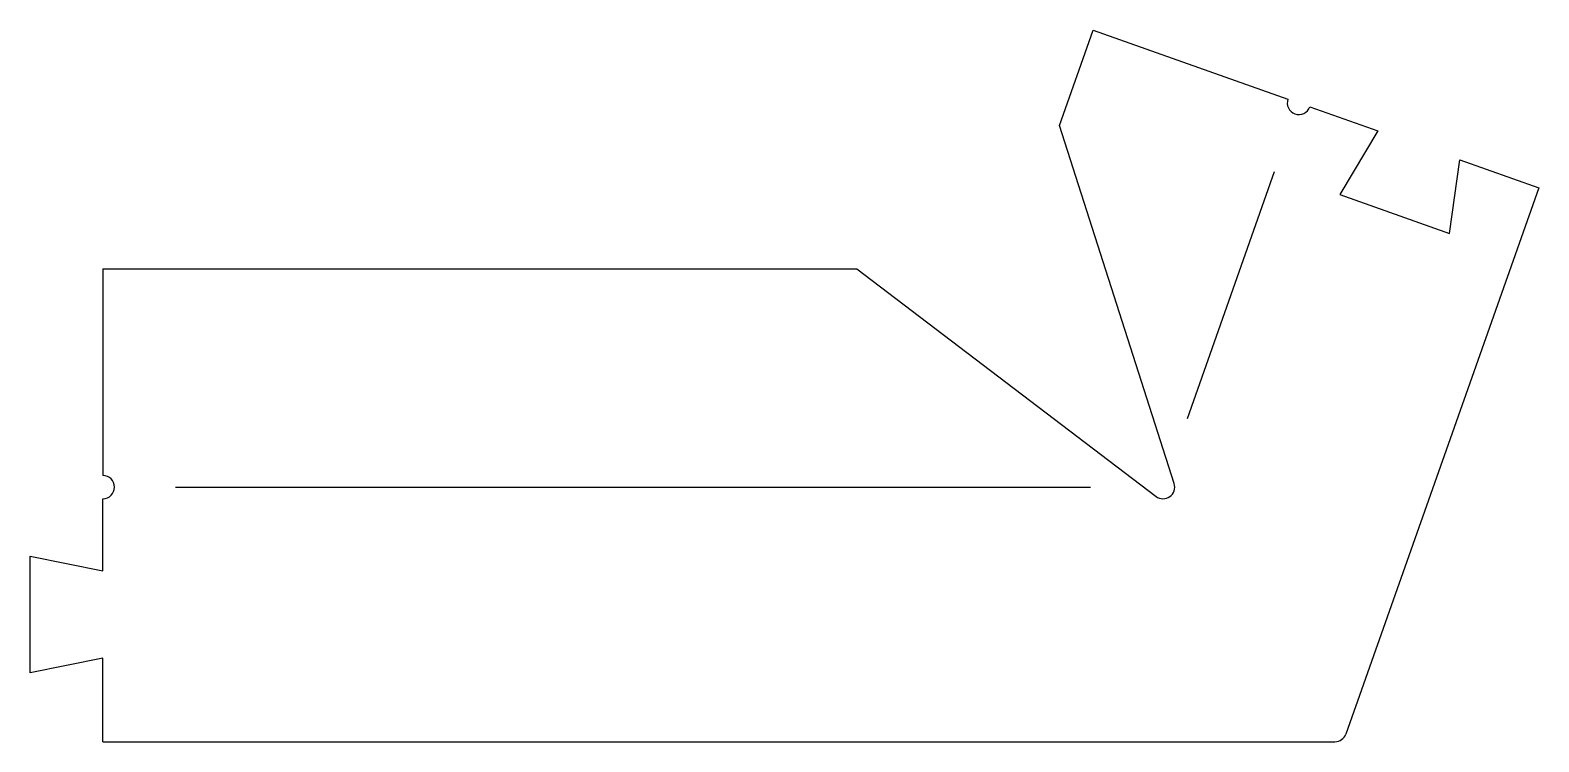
# Model space of a CAD drawing. Header units: millimetres. Extents: x -214 to 50, y -22 to 102.
import ezdxf

# ---------------------------------------------------------------- set-up
doc = ezdxf.new("R2010")
doc.units = ezdxf.units.MM
doc.layers.add('Sketch013', color=7, linetype='CONTINUOUS')

msp = doc.modelspace()

# ---------------------------------------------------------------- linework, layer by layer
at = {"layer": 'Sketch013'}
for p, q in [((-33.81, 85.35), (-27.93, 101.98)), ((-27.93, 101.98), (6.07, 89.96)), ((9.91, 88.6), (21.76, 84.41)), ((-13.78, 22.84), (-33.81, 85.35)), ((21.76, 84.41), (15.13, 73.28)), ((34.29, 66.51), (36.13, 79.33)), ((36.13, 79.33), (49.9, 74.46)), ((-11.48, 34.2), (3.76, 77.3)), ((49.9, 74.46), (16.19, -20.87)), ((15.13, 73.28), (34.29, 66.51)), ((-200.88, 60.33), (-69.21, 60.33)), ((-200.88, 60.33), (-200.88, 24.26)), ((-69.21, 60.33), (-16.95, 20.61)), ((-188.18, 22.23), (-28.42, 22.23)), ((-200.88, 7.62), (-200.88, 20.19)), ((-213.58, 10.16), (-200.88, 7.62)), ((-213.58, -10.16), (-213.58, 10.16)), ((-200.88, -7.62), (-213.58, -10.16)), ((-200.88, -22.23), (-200.88, -7.62)), ((-200.88, -22.23), (14.28, -22.23))]:
    msp.add_line(p, q, dxfattribs=at)
for centre, start, end in [((7.99, 89.28), 160.53, -19.47), ((-200.88, 22.23), -90, 90), ((-15.72, 22.23), -127.235, 17.765), ((14.28, -20.19), -90, -19.47)]:
    msp.add_arc(centre, 2.03, start, end, dxfattribs=at)

doc.saveas('drawing.dxf')
